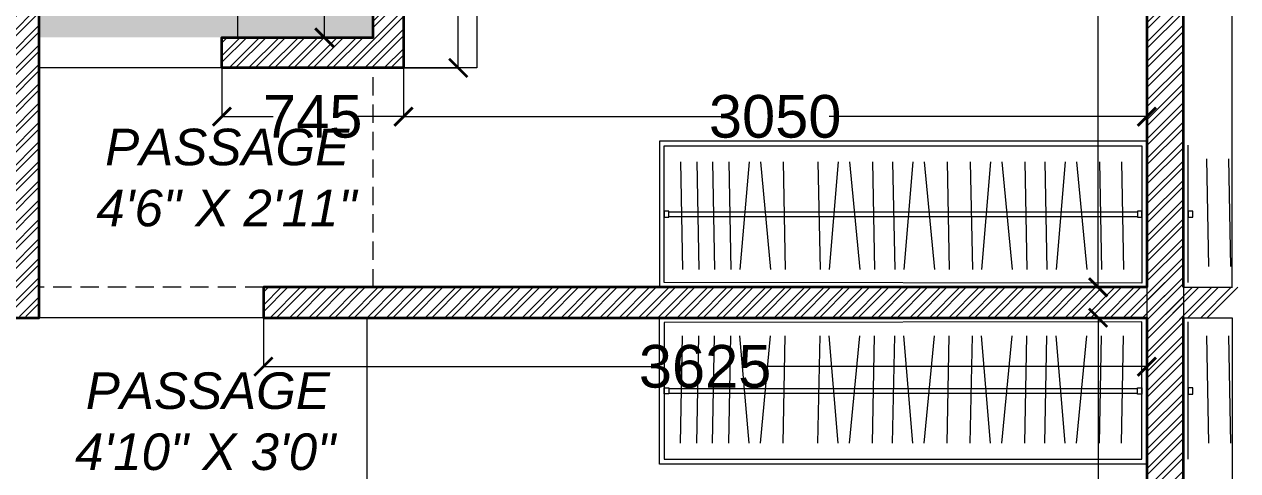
# Model space of a CAD drawing. Header units: millimetres. Extents: x 69529 to 85301, y 41669 to 59279.
# Drawn here: x 80278 to 85257, y 53807 to 55638 of the extents above; entities that cross this region are included whole.
import ezdxf

# ---------------------------------------------------------------- set-up
doc = ezdxf.new("R2010")
doc.units = ezdxf.units.MM
doc.linetypes.add('( Hidden )', pattern=[0.375, 0.25, -0.125])
doc.linetypes.add('DASH', pattern=[1, 0.5, -0.5])
for name, color, linetype, lineweight in [('DA_CARPET AREA RERA', 30, 'Continuous', 9), ('DA_DOOR', 35, 'Continuous', 0), ('DA_DOTTED LINES', 8, 'DASH', 5), ('DA_TEXT IN SQ.FT', 193, 'Continuous', 9), ('DA_WALL', 7, 'Continuous', 35)]:
    doc.layers.add(name, color=color, linetype=linetype, lineweight=lineweight)
for name, color, linetype, lineweight, true_color in [('DA_DIMENSION', 7, 'Continuous', 5, 0x474747), ('DA_FURNITURE', 7, 'Continuous', 5, 0x666666), ('DA_FURNITURE HIDDEN', 7, 'Continuous', 5, 0x666666), ('DA_HATCH', 7, 'Continuous', 5, 0x545454)]:
    doc.layers.add(name, color=color, linetype=linetype, lineweight=lineweight, true_color=true_color)
doc.styles.add('MtXpl_Arial', font='ArialItalic.ttf')
doc.styles.get("Standard").update_dxf_attribs({"font": 'Arial.ttf'})
doc.dimstyles.get("Standard").update_dxf_attribs({"dimtxt": 0.18, "dimasz": 0.18, "dimexe": 0.18, "dimexo": 0.0625, "dimgap": 0.09, "dimtad": 0, "dimtih": 1, "dimtoh": 1, "dimdec": 4, "dimzin": 0, "dimdsep": 46, "dimtxsty": 'Standard', "dimcen": 0.09, "dimadec": 0, "dimazin": 0, "dimtfac": 1, "dimtdec": 4, "dimtofl": 0, "dimtmove": 0, "dimatfit": 3, "dimfxl": 1, "dimtolj": 1, "dimtzin": 0, "dimarcsym": 0})

# ---------------------------------------------------------------- blocks, each defined once
blk = doc.blocks.new('GGT')
at = {"layer": 'DA_FURNITURE', "ltscale": 8}
for p, q in [((4090.01, 973.3668), (4088.01, 973.3668)), ((4088.01, 973.3668), (4088.01, 972.7668)), ((4088.03, 972.7868), (4088.03, 973.35)), ((4088.03, 973.35), (4089.99, 973.3468)), ((4089.99, 973.3468), (4089.99, 972.7868)), ((4090.01, 972.7668), (4090.01, 973.3668)), ((4088.1146, 972.8519), (4088.1063, 973.2934)), ((4088.2043, 972.8519), (4088.196, 973.2934)), ((4088.2982, 972.8519), (4088.2562, 973.2934)), ((4088.3448, 972.8519), (4088.382, 973.2934)), ((4088.428, 972.8519), (4088.4197, 973.2934)), ((4088.5107, 972.8519), (4088.5024, 973.2934)), ((4088.6045, 972.8519), (4088.5625, 973.2934)), ((4088.6511, 972.8519), (4088.6883, 973.2934)), ((4088.7343, 972.8519), (4088.726, 973.2934)), ((4088.8293, 972.8519), (4088.821, 973.2934)), ((4088.9232, 972.8519), (4088.8812, 973.2934)), ((4088.9698, 972.8519), (4089.0069, 973.2934)), ((4089.053, 972.8519), (4089.0447, 973.2934)), ((4089.1357, 972.8519), (4089.1274, 973.2934)), ((4089.2295, 972.8519), (4089.1875, 973.2934)), ((4089.2761, 972.8519), (4089.3133, 973.2934)), ((4089.3593, 972.8519), (4089.351, 973.2934)), ((4089.5019, 972.8519), (4089.4936, 973.2934)), ((4089.5958, 972.8519), (4089.5537, 973.2934)), ((4089.6423, 972.8519), (4089.6795, 973.2934)), ((4089.7256, 972.8519), (4089.7173, 973.2934)), ((4089.7924, 972.8519), (4089.7841, 973.2934)), ((4089.8563, 972.8519), (4089.848, 973.2934)), ((4089.9231, 972.8519), (4089.9148, 973.2934)), ((4088.0487, 973.079), (4088.03, 973.079)), ((4088.03, 973.079), (4088.03, 973.054)), ((4088.0487, 973.054), (4088.0487, 973.079)), ((4089.9712, 973.0762), (4088.0487, 973.0762)), ((4089.99, 973.0793), (4089.9712, 973.0793)), ((4089.9712, 973.0793), (4089.9712, 973.0543)), ((4089.99, 973.0543), (4089.99, 973.0793)), ((4088.03, 973.054), (4088.0487, 973.054)), ((4089.9712, 973.0574), (4088.0487, 973.0574)), ((4089.9712, 973.0543), (4089.99, 973.0543)), ((4089.99, 972.7868), (4088.03, 972.7868)), ((4088.01, 972.7668), (4090.01, 972.7668))]:
    blk.add_line(p, q, dxfattribs=at)
blk = doc.blocks.new('_ArchTick')
at = {"color": 0, "linetype": 'ByBlock', "const_width": 0.15}
blk.add_lwpolyline([(-0.5, -0.5), (0.5, 0.5)], dxfattribs=at)
blk = doc.blocks.new('*D194')
at = {"layer": 'DA_DIMENSION', "transparency": 16777216}
for p, q in [((-16158.7, 99006.5), (-16358.8, 99006.5)), ((-16358.6, 99006.5), (-16358.6, 97169.5)), ((-16358.6, 94886.5), (-16358.6, 96723.5)), ((-16158.7, 94886.5), (-16358.8, 94886.5))]:
    blk.add_line(p, q, dxfattribs=at)
at = {"layer": 'Defpoints', "color": 0, "transparency": 16777216}
for p in [(-16158.6, 99006.5), (-16358.6, 94886.5), (-16158.6, 94886.5)]:
    blk.add_point(p, dxfattribs=at)
at = {"layer": 'DA_DIMENSION', "transparency": 16777216, "xscale": 75, "yscale": 75, "zscale": 75}
for p, rotation in [((-16358.6, 99006.5), 90), ((-16358.6, 94886.5), 270)]:
    blk.add_blockref('_ArchTick', p, dxfattribs=dict(at, rotation=rotation))
at = {"layer": 'DA_DIMENSION', "color": 7, "transparency": 16777216, "insert": (-16358.6, 96946.5), "char_height": 175, "attachment_point": 5, "rotation": 90}
blk.add_mtext('\\A1;4120', dxfattribs=at)
blk = doc.blocks.new('*D195')
at = {"layer": 'DA_DIMENSION', "transparency": 16777216}
for p, q in [((-16158.7, 94761.5), (-16358.8, 94761.5)), ((-16358.6, 94761.5), (-16358.6, 92929.5)), ((-16358.6, 90651.5), (-16358.6, 92483.5)), ((-16158.7, 90651.5), (-16358.8, 90651.5))]:
    blk.add_line(p, q, dxfattribs=at)
at = {"layer": 'Defpoints', "color": 0, "transparency": 16777216}
for p in [(-16158.6, 94761.5), (-16358.6, 90651.5), (-16158.6, 90651.5)]:
    blk.add_point(p, dxfattribs=at)
at = {"layer": 'DA_DIMENSION', "transparency": 16777216, "xscale": 75, "yscale": 75, "zscale": 75}
for p, rotation in [((-16358.6, 94761.5), 90), ((-16358.6, 90651.5), 270)]:
    blk.add_blockref('_ArchTick', p, dxfattribs=dict(at, rotation=rotation))
at = {"layer": 'DA_DIMENSION', "color": 7, "transparency": 16777216, "insert": (-16358.6, 92706.5), "char_height": 175, "attachment_point": 5, "rotation": 90}
blk.add_mtext('\\A1;4110', dxfattribs=at)
blk = doc.blocks.new('*D204')
at = {"layer": 'DA_DIMENSION', "transparency": 16777216}
for p, q in [((-19208.6, 95786.5), (-19208.6, 95586.6)), ((-16158.6, 95786.5), (-16158.6, 95586.6)), ((-19208.6, 95586.8), (-17905.5, 95586.8)), ((-16158.6, 95586.8), (-17461.7, 95586.8))]:
    blk.add_line(p, q, dxfattribs=at)
at = {"layer": 'Defpoints', "color": 0, "transparency": 16777216}
for p in [(-19208.6, 95786.5), (-16158.6, 95786.5), (-16158.6, 95586.8)]:
    blk.add_point(p, dxfattribs=at)
at = {"layer": 'DA_DIMENSION', "transparency": 16777216, "xscale": 75, "yscale": 75, "zscale": 75, "rotation": 180}
blk.add_blockref('_ArchTick', (-19208.6, 95586.8), dxfattribs=at)
at = {"layer": 'DA_DIMENSION', "transparency": 16777216, "xscale": 75, "yscale": 75, "zscale": 75}
blk.add_blockref('_ArchTick', (-16158.6, 95586.8), dxfattribs=at)
at = {"layer": 'DA_DIMENSION', "color": 7, "transparency": 16777216, "insert": (-17683.6, 95586.8), "char_height": 175, "attachment_point": 5}
blk.add_mtext('\\A1;3050', dxfattribs=at)
blk = doc.blocks.new('*D205')
at = {"layer": 'DA_DIMENSION', "transparency": 16777216}
for p, q in [((-19783.6, 94886.5), (-19783.6, 94561.2)), ((-16158.6, 94886.5), (-16158.6, 94561.2)), ((-19783.6, 94561.3), (-18192.2, 94561.3)), ((-16158.6, 94561.3), (-17750, 94561.3))]:
    blk.add_line(p, q, dxfattribs=at)
at = {"layer": 'Defpoints', "color": 0, "transparency": 16777216}
for p in [(-19783.6, 94886.5), (-16158.6, 94886.5), (-16158.6, 94561.3)]:
    blk.add_point(p, dxfattribs=at)
at = {"layer": 'DA_DIMENSION', "transparency": 16777216, "xscale": 75, "yscale": 75, "zscale": 75, "rotation": 180}
blk.add_blockref('_ArchTick', (-19783.6, 94561.3), dxfattribs=at)
at = {"layer": 'DA_DIMENSION', "transparency": 16777216, "xscale": 75, "yscale": 75, "zscale": 75}
blk.add_blockref('_ArchTick', (-16158.6, 94561.3), dxfattribs=at)
at = {"layer": 'DA_DIMENSION', "color": 7, "transparency": 16777216, "insert": (-17971.1, 94561.3), "char_height": 175, "attachment_point": 5}
blk.add_mtext('\\A1;3625', dxfattribs=at)
blk = doc.blocks.new('*D207')
at = {"layer": 'DA_DIMENSION', "transparency": 16777216}
for p, q in [((-19333.7, 98386.5), (-19533.3, 98386.5)), ((-19533.1, 98386.5), (-19533.1, 97369.2)), ((-19533.1, 95911.5), (-19533.1, 96928.9)), ((-19333.7, 95911.5), (-19533.3, 95911.5))]:
    blk.add_line(p, q, dxfattribs=at)
at = {"layer": 'Defpoints', "color": 0, "transparency": 16777216}
for p in [(-19333.6, 98386.5), (-19533.1, 95911.5), (-19333.6, 95911.5)]:
    blk.add_point(p, dxfattribs=at)
at = {"layer": 'DA_DIMENSION', "transparency": 16777216, "xscale": 75, "yscale": 75, "zscale": 75}
for p, rotation in [((-19533.1, 98386.5), 90), ((-19533.1, 95911.5), 270)]:
    blk.add_blockref('_ArchTick', p, dxfattribs=dict(at, rotation=rotation))
at = {"layer": 'DA_DIMENSION', "color": 7, "transparency": 16777216, "insert": (-19533.1, 97149), "char_height": 175, "attachment_point": 5, "rotation": 90}
blk.add_mtext('\\A1;2475', dxfattribs=at)
blk = doc.blocks.new('*D170')
at = {"layer": 'DA_DIMENSION', "transparency": 16777216}
for p, q in [((-19953.6, 95786.5), (-19953.6, 95586.6)), ((-19208.6, 95786.5), (-19208.6, 95586.6)), ((-19953.6, 95586.8), (-19743.6, 95586.8)), ((-19208.6, 95586.8), (-19418.6, 95586.8))]:
    blk.add_line(p, q, dxfattribs=at)
at = {"layer": 'Defpoints', "color": 0, "transparency": 16777216}
for p in [(-19953.6, 95786.5), (-19208.6, 95786.5), (-19208.6, 95586.8)]:
    blk.add_point(p, dxfattribs=at)
at = {"layer": 'DA_DIMENSION', "transparency": 16777216, "xscale": 75, "yscale": 75, "zscale": 75, "rotation": 180}
blk.add_blockref('_ArchTick', (-19953.6, 95586.8), dxfattribs=at)
at = {"layer": 'DA_DIMENSION', "transparency": 16777216, "xscale": 75, "yscale": 75, "zscale": 75}
blk.add_blockref('_ArchTick', (-19208.6, 95586.8), dxfattribs=at)
at = {"layer": 'DA_DIMENSION', "color": 7, "transparency": 16777216, "insert": (-19581.1, 95586.8), "char_height": 175, "attachment_point": 5}
blk.add_mtext('\\A1;745', dxfattribs=at)
blk = doc.blocks.new('*D171')
at = {"layer": 'DA_DIMENSION', "transparency": 16777216}
for p, q in [((-20703.6, 95911.6), (-20703.6, 96111.2)), ((-20703.6, 96111), (-20236.4, 96111)), ((-19333.6, 96111), (-19800.8, 96111)), ((-19333.6, 95911.6), (-19333.6, 96111.2))]:
    blk.add_line(p, q, dxfattribs=at)
at = {"layer": 'Defpoints', "color": 0, "transparency": 16777216}
for p in [(-20703.6, 96111), (-20703.6, 95911.5), (-19333.6, 95911.5)]:
    blk.add_point(p, dxfattribs=at)
at = {"layer": 'DA_DIMENSION', "transparency": 16777216, "xscale": 75, "yscale": 75, "zscale": 75, "rotation": 180}
blk.add_blockref('_ArchTick', (-20703.6, 96111), dxfattribs=at)
at = {"layer": 'DA_DIMENSION', "transparency": 16777216, "xscale": 75, "yscale": 75, "zscale": 75}
blk.add_blockref('_ArchTick', (-19333.6, 96111), dxfattribs=at)
at = {"layer": 'DA_DIMENSION', "color": 7, "transparency": 16777216, "insert": (-20018.6, 96111), "char_height": 175, "attachment_point": 5}
blk.add_mtext('\\A1;1370', dxfattribs=at)
blk = doc.blocks.new('*D193')
at = {"layer": 'DA_DIMENSION', "transparency": 16777216}
for p, q in [((-19208.5, 97336.5), (-18983.7, 97336.5)), ((-18983.9, 97336.5), (-18983.9, 96779.3)), ((-18983.9, 95786.5), (-18983.9, 96343.7)), ((-19208.5, 95786.5), (-18983.7, 95786.5))]:
    blk.add_line(p, q, dxfattribs=at)
at = {"layer": 'Defpoints', "color": 0, "transparency": 16777216}
for p in [(-19208.6, 97336.5), (-19208.6, 95786.5), (-18983.9, 95786.5)]:
    blk.add_point(p, dxfattribs=at)
at = {"layer": 'DA_DIMENSION', "transparency": 16777216, "xscale": 75, "yscale": 75, "zscale": 75}
for p, rotation in [((-18983.9, 97336.5), 90), ((-18983.9, 95786.5), 270)]:
    blk.add_blockref('_ArchTick', p, dxfattribs=dict(at, rotation=rotation))
at = {"layer": 'DA_DIMENSION', "color": 7, "transparency": 16777216, "insert": (-18983.9, 96561.5), "char_height": 175, "attachment_point": 5, "rotation": 90}
blk.add_mtext('\\A1;1550', dxfattribs=at)
blk = doc.blocks.new('fsdaafdh')
at = {"layer": 'DA_DIMENSION'}
for base, p1, p2, picture, middle in [((-16358.5903, 94886.52535), (-16158.59418, 99006.52535), (-16158.59418, 94886.52535), '*D194', (-16358.5903, 96946.52535)), ((-19533.11271, 95911.52535), (-19333.59418, 98386.52535), (-19333.59418, 95911.52535), '*D207', (-19533.11271, 97149.02535)), ((-18983.86034, 95786.52535), (-19208.59418, 97336.52535), (-19208.59418, 95786.52535), '*D193', (-18983.86034, 96561.52535)), ((-16358.5903, 90651.52535), (-16158.59418, 94761.52535), (-16158.59418, 90651.52535), '*D195', (-16358.5903, 92706.52535))]:
    dim = blk.add_linear_dim(base=base, p1=p1, p2=p2, angle=90, dimstyle='Standard', dxfattribs=at)
    dim.commit()
    dim.dimension.update_dxf_attribs({"geometry": picture, "text_midpoint": middle})
for base, p1, p2, picture, middle in [((-20703.59418, 96111.01099), (-19333.59418, 95911.52536), (-20703.59418, 95911.52536), '*D171', (-20018.59418, 96111.01099)), ((-19208.59418, 95586.82917), (-19953.59418, 95786.52535), (-19208.59418, 95786.52535), '*D170', (-19581.09418, 95586.82917)), ((-16158.59418, 95586.82917), (-19208.59418, 95786.52535), (-16158.59418, 95786.52535), '*D204', (-17683.59418, 95586.82917)), ((-16158.59418, 94561.34535), (-19783.59418, 94886.52535), (-16158.59418, 94886.52535), '*D205', (-17971.09418, 94561.34535))]:
    dim = blk.add_linear_dim(base=base, p1=p1, p2=p2, dimstyle='Standard', dxfattribs=at)
    dim.commit()
    dim.dimension.update_dxf_attribs({"geometry": picture, "text_midpoint": middle})

msp = doc.modelspace()

# ---------------------------------------------------------------- hatches: boundary and pattern name
at = {"layer": 'DA_HATCH'}
h = msp.add_hatch(dxfattribs=at)
h.set_pattern_fill('ANSI32', color=256, scale=150)
h.set_pattern_definition([(45, (101042.82, -215688.83), (-39.774756, 39.774756), []), (45, (101069.34, -215688.83), (-39.774756, 39.774756), [])])
h.paths.add_polyline_path([(78084.22813, 58058.9767), (78084.22813, 54438.9767), (77959.22813, 54438.9767), (77959.22813, 58058.9767), (77649.22813, 58058.9767), (77649.22813, 58208.9767), (77959.22813, 58208.9767), (77959.22813, 58958.9767), (77959.22813, 59108.9767), (78109.22813, 59108.9767), (78109.22813, 58208.9767), (78449.22813, 58208.9767), (78449.22813, 58058.9767)])
h.paths.add_polyline_path([(76589.22813, 58058.9767), (76899.22813, 58058.9767), (76899.22813, 58208.9767), (76614.22813, 58208.9767), (76614.22813, 58958.9767), (76614.22813, 59108.9767), (76464.22813, 59108.9767), (76464.22813, 58058.9767), (76464.22813, 57908.9767), (76589.22813, 57908.9767)])
h.paths.add_polyline_path([(80214.22813, 58058.9767), (80214.22813, 54438.9767), (80339.22813, 54438.9767), (80339.22813, 58058.9767), (80649.22813, 58058.9767), (80649.22813, 58208.9767), (80339.22813, 58208.9767), (80339.22813, 58958.9767), (80339.22813, 59108.9767), (80189.22813, 59108.9767), (80189.22813, 58208.9767), (79849.22813, 58208.9767), (79849.22813, 58058.9767)])
h.paths.add_polyline_path([(81709.22424, 58208.9767), (81709.22813, 58953.9767), (81709.22813, 59108.9767), (81859.22813, 59108.9767), (81859.22813, 58208.9767)])
h.paths.add_polyline_path([(81399.22813, 58058.9767), (81399.22813, 58208.9767), (81709.22813, 58208.9767), (81709.22813, 58058.9767)], flags=17)
h.paths.add_polyline_path([(81834.22813, 57008.9767), (81834.22813, 55458.9767), (81089.22813, 55458.9767), (81089.22813, 55583.9767), (81709.22813, 55583.9767), (81709.22813, 57008.9767)])
h.paths.add_polyline_path([(75709.22813, 54558.9767), (77039.22813, 54558.9767), (77039.22813, 54433.9767), (75709.22813, 54433.9767)])
h.paths.add_polyline_path([(76464.22813, 57008.9767), (76464.22813, 55458.9767), (77209.22813, 55458.9767), (77209.22813, 55583.9767), (76589.22813, 55583.9767), (76589.22813, 57008.9767)])
h.paths.add_polyline_path([(73414.22813, 54558.9767), (73264.22813, 54558.9767), (73264.22813, 56708.9767), (73414.22813, 56708.9767)])
h.paths.add_polyline_path([(73494.22813, 58678.9767), (73414.22813, 58678.9767), (73414.22813, 57908.9767), (73264.22813, 57908.9767), (73264.22813, 59108.9767), (73494.22813, 59108.9767)])
h.paths.add_polyline_path([(80214.22813, 49553.97669), (80214.22813, 50783.9767), (80214.22813, 53508.9767), (81834.22813, 53508.9767), (81834.22813, 53383.9767), (80339.22813, 53383.9767), (80339.22813, 50933.9767), (80649.22813, 50933.9767), (80649.22813, 50783.9767), (80364.22813, 50783.9767), (80364.22813, 47608.95613), (80134.22813, 47608.97669), (80134.22813, 47758.97669), (80214.22812, 47758.97669)])
h.paths.add_polyline_path([(81709.22813, 50933.9767), (81399.22813, 50933.9767), (81399.22813, 50783.9767), (81709.22813, 50783.9767)], flags=17)
h.paths.add_polyline_path([(81709.22813, 50783.9767), (81709.22813, 49703.97669), (81709.22813, 49553.97669), (81859.22813, 49553.97669), (81859.22813, 50173.9767), (81939.22813, 50173.9767), (81939.22813, 50323.9767), (81859.22813, 50323.9767), (81859.22813, 50783.9767)])
h.paths.add_polyline_path([(77299.22813, 47758.9767), (77299.22813, 47608.9767), (76909.22813, 47608.9767), (76909.22813, 47758.9767)])
edge = h.paths.add_edge_path()
edge.add_line((85034.22813, 50163.9767), (85034.22813, 54433.9767))
edge.add_line((85034.22813, 54433.9767), (85034.22813, 54558.9767))
edge.add_line((85034.22813, 54558.9767), (85034.22813, 58828.9767))
edge.add_line((85034.22813, 58828.9767), (84884.22813, 58828.9767))
edge.add_line((84884.22813, 58828.9767), (84884.22813, 54558.9767))
edge.add_line((84884.22813, 54558.9767), (81259.22813, 54558.9767))
edge.add_line((81259.22813, 54558.9767), (81259.22813, 54433.9767))
edge.add_line((81259.22813, 54433.9767), (84884.22813, 54433.9767))
edge.add_line((84884.22813, 54433.9767), (84884.22813, 50173.9767))
edge.add_line((84884.22813, 50173.9767), (85034.22813, 50173.9767))
h.paths.add_polyline_path([(81834.22813, 51983.9767), (81834.22813, 52638.9767), (81709.22813, 52638.9767), (81709.22813, 51983.9767)], flags=17)
h = msp.add_hatch(dxfattribs=at)
h.set_pattern_fill('ANSI35', color=256, scale=300)
h.set_pattern_definition([(45, (101042.82, -40322.55), (-53.03301, 53.03301), []), (45, (101095.855, -40322.55), (-53.03301, 53.03301), [93.75, -18.75, 0, -18.75])])
h.paths.add_polyline_path([(78084.22813, 58058.9767), (80214.22813, 58058.9767), (80214.22813, 57458.9767), (78084.22813, 57458.9767)])
h.paths.add_polyline_path([(76589.22813, 58058.9767), (77959.22813, 58058.9767), (77959.22813, 55583.9767), (77209.22813, 55583.9767), (76589.22813, 55583.9767), (76589.22813, 57013.97669), (76694.22813, 57013.9767), (76694.22813, 57913.9767), (76589.22813, 57913.9767)])
h.paths.add_polyline_path([(80339.22813, 58058.9767), (81709.22813, 58058.9767), (81709.22813, 55583.9767), (81089.22813, 55583.9767), (80339.22813, 55583.9767)])
h.paths.add_polyline_path([(81709.22813, 53383.9767), (80339.22813, 53383.9767), (80339.22813, 50933.97671), (81709.22813, 50933.97668), (81709.22813, 52638.9767)])

# ---------------------------------------------------------------- linework, layer by layer
at = {"layer": 'DA_CARPET AREA RERA'}
msp.add_line((85034.22813, 58678.9767), (85034.22813, 50323.9767), dxfattribs=at)
msp.add_lwpolyline([(74019.22813, 48978.9767), (74169.22813, 48978.9767), (75709.22813, 48978.9767), (75709.02425, 54558.9767), (73414.22813, 54558.9767), (73414.22813, 58678.9767), (76464.22813, 58678.9767), (76464.22813, 58058.9767), (81709.22813, 58058.9767), (81859.22813, 58058.9767), (81859.22813, 58678.9767), (84884.22813, 58678.9767), (84884.22813, 50323.9767), (81859.22813, 50323.9767), (81859.22813, 50933.9767), (80214.22813, 50933.9767), (80214.22812, 47758.97669), (80214.22813, 47608.97669), (77214.22813, 47608.9767), (77214.22813, 47758.9767), (74019.22813, 47758.9767), (74019.22813, 48818.9767)], close=True, dxfattribs=at)
at = {"layer": 'DA_DOOR', "ltscale": 300}
for p, q in [((81089.22813, 55458.9767), (80339.22813, 55458.9767)), ((81259.22813, 54433.9767), (80339.22813, 54433.9767)), ((81684.22813, 54433.9767), (81684.22813, 53513.9767))]:
    msp.add_line(p, q, dxfattribs=at)
at = {"layer": 'DA_DOTTED LINES', "linetype": '( Hidden )', "ltscale": 300}
for p, q in [((81709.22813, 54558.9767), (81709.22813, 55458.9767)), ((81259.22813, 54558.9767), (80339.22813, 54558.9767))]:
    msp.add_line(p, q, dxfattribs=at)
at = {"layer": 'DA_FURNITURE', "ltscale": 8}
for p, q in [((85034.22813, 55158.9767), (85034.22813, 54558.9767)), ((85054.22813, 54578.9767), (85054.22813, 55142.13261)), ((85138.81424, 54644.08641), (85130.51106, 55085.60924)), ((85228.59377, 54644.08641), (85220.29059, 55085.60924)), ((85072.97813, 54871.17219), (85054.22813, 54871.17219)), ((85054.22813, 54871.17219), (85054.22813, 54846.17219)), ((85072.97813, 54846.17219), (85072.97813, 54871.17219)), ((85054.22813, 54846.17219), (85072.97813, 54846.17219)), ((85034.22813, 54433.9767), (85034.22813, 53833.9767)), ((85054.22813, 53853.9767), (85054.22813, 54417.13261)), ((85138.81424, 53919.08641), (85130.51106, 54360.60924)), ((85228.59377, 53919.08641), (85220.29059, 54360.60924)), ((85072.97813, 54146.17219), (85054.22813, 54146.17219)), ((85054.22813, 54146.17219), (85054.22813, 54121.17219)), ((85054.22813, 54121.17219), (85072.97813, 54121.17219)), ((85072.97813, 54121.17219), (85072.97813, 54146.17219))]:
    msp.add_line(p, q, dxfattribs=at)
at = {"layer": 'DA_FURNITURE'}
msp.add_lwpolyline([(81709.22457, 57238.96781), (81709.22813, 55583.9767), (81154.22813, 55583.97669), (81154.22813, 56158.9767), (81559.22813, 56158.9767), (81559.22457, 57038.88662), (81609.22813, 57038.88662), (81609.22813, 58058.9767), (81709.22813, 58058.9767)], close=True, dxfattribs=at)
at = {"layer": 'DA_FURNITURE HIDDEN'}
msp.add_lwpolyline([(81859.22813, 58678.9767), (82384.22813, 58678.9767), (82384.22813, 57968.9767), (82134.22813, 57968.9767), (82134.66552, 55458.9767), (81834.22813, 55458.9767)], dxfattribs=at)
at = {"layer": 'DA_HATCH'}
for p, q in [((85234.80643, 54559.1567), (85234.80643, 56618.79479)), ((85034.22813, 55458.9142), (85034.22813, 55258.92051)), ((85034.29063, 54558.9767), (85234.98643, 54558.9767)), ((85034.29063, 54433.9767), (85234.80643, 54433.9767)), ((85234.62643, 54433.7967), (85234.62643, 52379.1586))]:
    msp.add_line(p, q, dxfattribs=at)
at = {"layer": 'DA_HATCH', "linetype": 'Continuous', "ltscale": 2}
for p, q in [((84884.22813, 55618.00021), (85034.22813, 55768.00021)), ((84884.22813, 55564.96721), (85034.22813, 55714.96721)), ((84884.22813, 55538.4507), (85034.22813, 55688.4507)), ((84884.22813, 55485.41769), (85034.22813, 55635.41769)), ((84884.22813, 55458.90119), (85034.22813, 55608.90119)), ((84884.22813, 55405.86818), (85034.22813, 55555.86818)), ((84884.22813, 55379.35168), (85034.22813, 55529.35168)), ((84884.22813, 55326.31867), (85034.22813, 55476.31867)), ((84884.22813, 55299.80216), (85034.22813, 55449.80216)), ((84884.22813, 55246.76915), (85034.22813, 55396.76915)), ((84884.22813, 55220.25265), (85034.22813, 55370.25265)), ((84884.22813, 55167.21964), (85034.22813, 55317.21964)), ((84884.22813, 55140.70314), (85034.22813, 55290.70314)), ((84884.22813, 55087.67013), (85034.22813, 55237.67013)), ((84884.22813, 55061.15362), (85034.22813, 55211.15362)), ((84884.22813, 55008.12062), (85034.22813, 55158.12062)), ((84884.22813, 54981.60411), (85034.22813, 55131.60411)), ((84884.22813, 54928.5711), (85034.22813, 55078.5711)), ((84884.22813, 54902.0546), (85034.22813, 55052.0546)), ((84884.22813, 54849.02159), (85034.22813, 54999.02159)), ((84884.22813, 54822.50509), (85034.22813, 54972.50509)), ((84884.22813, 54769.47208), (85034.22813, 54919.47208)), ((84884.22813, 54742.95557), (85034.22813, 54892.95557)), ((84884.22813, 54689.92256), (85034.22813, 54839.92256)), ((84884.22813, 54663.40606), (85034.22813, 54813.40606)), ((84884.22813, 54610.37305), (85034.22813, 54760.37305)), ((84884.22813, 54583.85655), (85034.22813, 54733.85655)), ((84884.22813, 54530.82354), (85034.22813, 54680.82354)), ((84884.22813, 54504.30703), (85034.22813, 54654.30703)), ((84884.22813, 54451.27403), (85034.22813, 54601.27403)), ((84884.22813, 54424.75752), (85034.22813, 54574.75752)), ((84884.22813, 54371.72451), (85071.48031, 54558.9767)), ((84884.22813, 54292.175), (85151.02982, 54558.9767)), ((84884.22813, 54345.20801), (85097.99682, 54558.9767)), ((85052.54633, 54433.9767), (85177.54633, 54558.9767)), ((85105.57934, 54433.9767), (85230.57934, 54558.9767)), ((85132.09584, 54433.9767), (85257.09584, 54558.9767)), ((84884.22813, 54265.6585), (85034.22813, 54415.6585)), ((84884.22813, 54212.62549), (85034.22813, 54362.62549)), ((84884.22813, 54186.10898), (85034.22813, 54336.10898)), ((84884.22813, 54133.07597), (85034.22813, 54283.07597)), ((84884.22813, 54106.55947), (85034.22813, 54256.55947)), ((84884.22813, 54053.52646), (85034.22813, 54203.52646)), ((84884.22813, 54027.00996), (85034.22813, 54177.00996)), ((84884.22813, 53973.97695), (85034.22813, 54123.97695)), ((84884.22813, 53947.46044), (85034.22813, 54097.46044)), ((84884.22813, 53894.42744), (85034.22813, 54044.42744)), ((84884.22813, 53867.91093), (85034.22813, 54017.91093)), ((84884.22813, 53814.87792), (85034.22813, 53964.87792)), ((84884.22813, 53788.36142), (85034.22813, 53938.36142)), ((84884.22813, 53735.32841), (85034.22813, 53885.32841)), ((84884.22813, 53708.81191), (85034.22813, 53858.81191))]:
    msp.add_line(p, q, dxfattribs=at)
at = {"layer": 'DA_HATCH'}
for points in [[(85034.40813, 55259.13051), (85034.40813, 55259.07051), (85034.22813, 55259.10051)], [(85234.77643, 54559.1567), (85234.83643, 54559.1567), (85234.80643, 54558.9767)], [(85234.59643, 54433.7967), (85234.65643, 54433.7967), (85234.62643, 54433.9767)]]:
    msp.add_solid(points, dxfattribs=at)
at = {"layer": 'DA_WALL'}
for p, q in [((84884.22813, 58828.9767), (84884.22813, 54558.9767)), ((85034.22813, 54558.9767), (85034.22813, 58828.9767)), ((84884.22813, 54433.9767), (84884.22813, 50173.9767)), ((85034.22813, 50173.9767), (85034.22813, 54433.9767))]:
    msp.add_line(p, q, dxfattribs=at)
for points in [[(80339.22813, 55583.9767), (80339.22813, 58058.9767), (80649.22813, 58058.9767), (80649.22813, 58208.9767), (80339.22813, 58208.9767), (80339.22813, 58958.9767), (80339.22813, 58958.9767), (80339.22813, 59108.9767), (80189.22813, 59108.9767), (80189.22813, 58208.9767), (79849.22813, 58208.9767), (79849.22813, 58058.9767), (80214.22813, 58058.9767), (80214.22813, 54433.9767), (80339.22813, 54433.9767), (80339.22813, 55458.9767)], [(81709.22813, 55458.9767), (81089.22813, 55458.9767), (81089.22813, 55583.9767), (81709.22813, 55583.9767), (81709.22813, 55583.9767), (81709.22813, 57008.9767), (81834.22813, 57008.9767), (81834.22813, 55458.9767)]]:
    msp.add_lwpolyline(points, close=True, dxfattribs=at)
msp.add_lwpolyline([(85034.22813, 54558.9767), (85034.22813, 58828.9767), (84884.22813, 58828.9767), (84884.22813, 54558.9767), (81259.22813, 54558.9767), (81259.22813, 54433.9767), (84884.22813, 54433.9767), (84884.22813, 50173.9767), (85034.22813, 50173.9767), (85034.22813, 54433.9767)], dxfattribs=at)

# ---------------------------------------------------------------- block references
at = {"layer": 'DA_FURNITURE HIDDEN', "xscale": 1000, "yscale": 1000, "zscale": 1000, "rotation": 180}
msp.add_blockref('GGT', (4172894.19886, 1027925.77746), dxfattribs=at)
at = {"layer": 'DA_FURNITURE HIDDEN', "xscale": -1000, "yscale": 1000, "zscale": 1000}
msp.add_blockref('GGT', (4172894.19886, -918932.82407), dxfattribs=at)
at = {"layer": 'DA_HATCH'}
msp.add_blockref('fsdaafdh', (101042.82231, -40327.54866), dxfattribs=at)

# ---------------------------------------------------------------- texts
at = {"layer": 'DA_TEXT IN SQ.FT', "style": 'MtXpl_Arial'}
for s, p in [('PASSAGE', (80610.21773, 55059.80511, 0)), ('4\'6" X 2\'11"', (80573.84325, 54809.1912, 0)), ('PASSAGE', (80530.75875, 54060.06388, 0)), ('4\'10" X 3\'0"', (80486.608, 53809.44996, 0))]:
    msp.add_text(s, height=150, dxfattribs=at).set_placement(p)

doc.saveas('drawing.dxf')
